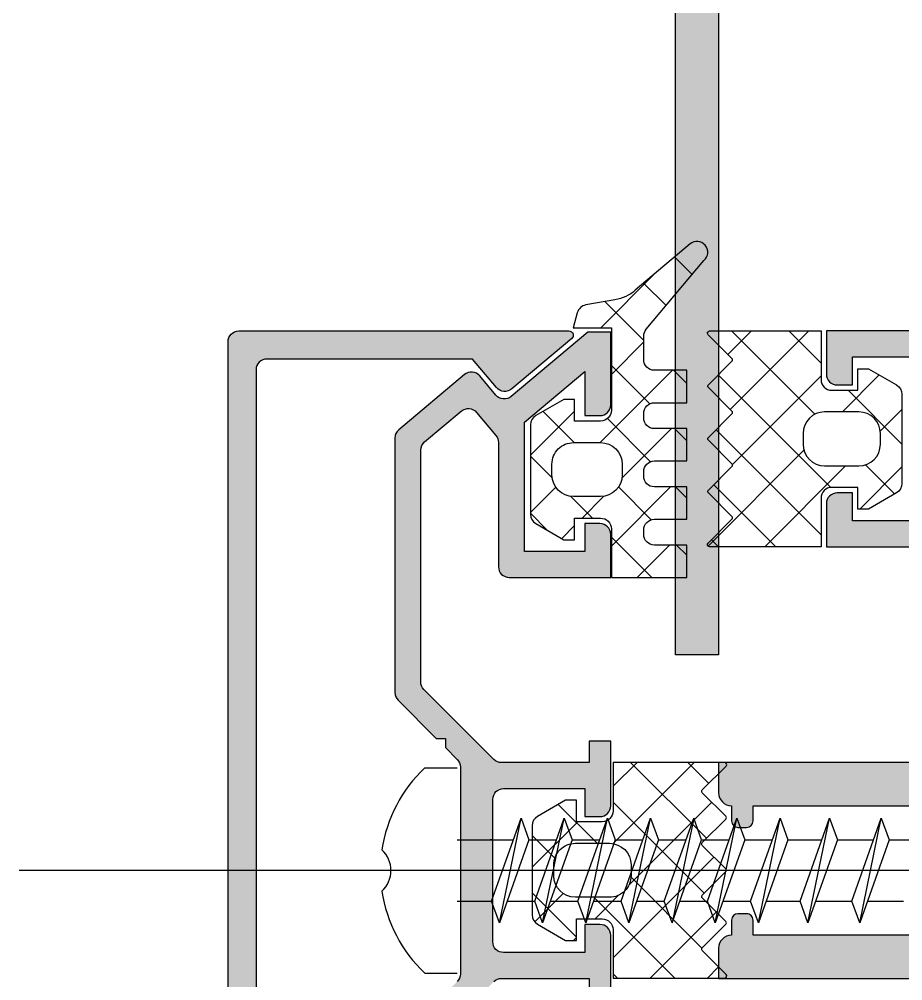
# Model space of a CAD drawing. Header units: millimetres. Extents: x 809 to 8159, y 33 to 4533.
# Drawn here: x 2918.861 to 2922.956, y 3469.041 to 3473.497 of the extents above; entities that cross this region are included whole.
import ezdxf

# ---------------------------------------------------------------- set-up
doc = ezdxf.new("R2010")
doc.units = ezdxf.units.MM
doc.linetypes.add('DASHDOT', pattern=[25.399999999999995, 12.7, -6.349999999999998, 0, -6.349999999999998])
for name, color, linetype in [('11', 11, 'Continuous'), ('EKSEN', 11, 'Continuous'), ('FITILLER', 240, 'Continuous'), ('GORUNUS-TARAMA', 11, 'Continuous')]:
    doc.layers.add(name, color=color, linetype=linetype)

# ---------------------------------------------------------------- blocks, each defined once
blk = doc.blocks.new('ajsdfxcvzx')
h = blk.add_hatch(color=256)
edge = h.paths.add_edge_path()
edge.add_line((34878.05768819847, -5120.721728157951), (34877.85768819848, -5120.721728157951))
edge.add_line((34877.85768819848, -5120.721728157951), (34877.85768819848, -5113.62172815795))
edge.add_arc((34878.15768819848, -5113.621728157952), 0.3000000000029104, 90, 179.9999999996526, ccw=False)
edge.add_line((34878.15768819848, -5113.32172815795), (34885.25768819847, -5113.32172815795))
edge.add_line((34885.25768819847, -5113.32172815795), (34885.25768819847, -5113.521728157951))
edge.add_line((34885.25768819847, -5113.521728157951), (34878.15768819848, -5113.521728157951))
edge.add_arc((34878.15768819848, -5113.621728157954), 0.1000000000030923, 90, 179.9999999979156)
edge.add_line((34878.05768819847, -5113.62172815795), (34878.05768819847, -5120.721728157951))
h = blk.add_hatch(color=256)
edge = h.paths.add_edge_path(flags=16)
edge.add_arc((34882.55768819847, -5118.021728157951), 1.400000000000043, 315, 359.9999999999981)
edge.add_line((34883.95768819848, -5118.021728157951), (34883.95768819848, -5117.121728157951))
edge.add_line((34883.95768819848, -5117.12172815795), (34884.15768819848, -5117.12172815795))
edge.add_arc((34884.15768819848, -5117.021728157951), 0.1, 270, 450)
edge.add_line((34884.15768819848, -5116.92172815795), (34883.95768819848, -5116.92172815795))
edge.add_line((34883.95768819848, -5116.92172815795), (34883.95768819848, -5115.021728157951))
edge.add_arc((34884.15768819848, -5115.021728157951), 0.2, 90, 180, ccw=False)
edge.add_line((34884.15768819848, -5114.821728157951), (34884.75768819848, -5114.821728157951))
edge.add_line((34884.75768819847, -5114.821728157951), (34885.75768819847, -5114.821728157951))
edge.add_line((34885.75768819847, -5114.821728157951), (34886.35768819847, -5114.821728157951))
edge.add_arc((34886.35768819848, -5115.021728157951), 0.2, 0, 90, ccw=False)
edge.add_line((34886.55768819847, -5115.021728157951), (34886.55768819847, -5116.721728157951))
edge.add_arc((34886.95768819848, -5116.721728157951), 0.4, 179.9999999999984, 270)
edge.add_line((34886.95768819848, -5117.12172815795), (34888.55768819847, -5117.12172815795))
edge.add_line((34888.55768819847, -5117.12172815795), (34888.55768819847, -5124.02172815795))
edge.add_line((34888.55768819847, -5124.021728157951), (34881.65768819847, -5124.021728157951))
edge.add_line((34881.65768819848, -5124.021728157951), (34881.65768819848, -5122.42172815795))
edge.add_arc((34881.25768819847, -5122.42172815795), 0.4, 359.9999999999984, 450)
edge.add_line((34881.25768819847, -5122.021728157951), (34879.55768819847, -5122.021728157951))
edge.add_arc((34879.55768819847, -5121.82172815795), 0.2, 180, 270, ccw=False)
edge.add_line((34879.35768819848, -5121.82172815795), (34879.35768819848, -5121.22172815795))
edge.add_line((34879.35768819848, -5121.221728157951), (34879.35768819848, -5120.221728157951))
edge.add_line((34879.35768819848, -5120.221728157951), (34879.35768819848, -5119.62172815795))
edge.add_arc((34879.55768819847, -5119.62172815795), 0.2, 90, 180, ccw=False)
edge.add_line((34879.55768819847, -5119.42172815795), (34881.45768819848, -5119.42172815795))
edge.add_line((34881.45768819848, -5119.42172815795), (34881.45768819848, -5119.62172815795))
edge.add_arc((34881.55768819847, -5119.62172815795), 0.1, 180, 360)
edge.add_line((34881.65768819848, -5119.62172815795), (34881.65768819848, -5119.42172815795))
edge.add_line((34881.65768819848, -5119.42172815795), (34882.55768819848, -5119.42172815795))
edge.add_arc((34882.55768819847, -5118.021728157951), 1.400000000000028, 270.0000000000018, 315.0000000000005)
edge = h.paths.add_edge_path()
edge.add_line((34885.75768819847, -5113.521728157951), (34885.75768819847, -5114.42172815795))
edge.add_arc((34885.55768819847, -5114.42172815795), 0.2, 270, 359.99999999999835, ccw=False)
edge.add_line((34885.55768819847, -5114.62172815795), (34884.95768819848, -5114.62172815795))
edge.add_arc((34884.95768819848, -5114.42172815795), 0.2, 180, 270, ccw=False)
edge.add_line((34884.75768819847, -5114.42172815795), (34884.75768819847, -5114.02172815795))
edge.add_line((34884.75768819847, -5114.021728157951), (34884.55768819847, -5114.021728157951))
edge.add_arc((34884.55768819847, -5114.071728157951), 0.05, 90, 180)
edge.add_line((34884.50768819847, -5114.071728157951), (34884.50768819847, -5114.141728157951))
edge.add_line((34884.50768819847, -5114.141728157951), (34884.63768819848, -5114.141728157951))
edge.add_line((34884.63768819848, -5114.141728157951), (34884.63768819848, -5114.521728157951))
edge.add_arc((34884.53768819848, -5114.521728157951), 0.1, 270, 359.99999999999676, ccw=False)
edge.add_line((34884.53768819848, -5114.62172815795), (34883.97768819847, -5114.62172815795))
edge.add_arc((34883.97768819847, -5114.521728157951), 0.1, 180, 270, ccw=False)
edge.add_line((34883.87768819848, -5114.521728157951), (34883.87768819848, -5114.141728157951))
edge.add_line((34883.87768819848, -5114.141728157951), (34884.00768819849, -5114.141728157951))
edge.add_line((34884.00768819847, -5114.141728157951), (34884.00768819847, -5114.071728157951))
edge.add_arc((34883.95768819848, -5114.071728157951), 0.05, 9.11929e-11, 90)
edge.add_line((34883.95768819848, -5114.021728157951), (34883.75768819847, -5114.021728157951))
edge.add_line((34883.75768819847, -5114.021728157951), (34883.75768819847, -5118.021728157951))
edge.add_arc((34882.55768819847, -5118.021728157951), 1.200000000000091, 314.99999999999886, 359.99999999999835, ccw=False)
edge.add_arc((34882.55768819847, -5118.021728157951), 1.199999999999945, 269.99999999999784, 314.99999999999693, ccw=False)
edge.add_line((34882.55768819847, -5119.221728157951), (34878.55768819847, -5119.221728157951))
edge.add_line((34878.55768819847, -5119.221728157951), (34878.55768819847, -5119.42172815795))
edge.add_arc((34878.60768819848, -5119.42172815795), 0.05, 179.999999999987, 269.9999999998959)
edge.add_line((34878.60768819848, -5119.471728157951), (34878.67768819848, -5119.471728157951))
edge.add_line((34878.67768819848, -5119.471728157951), (34878.67768819848, -5119.34172815795))
edge.add_line((34878.67768819848, -5119.34172815795), (34879.05768819847, -5119.34172815795))
edge.add_arc((34879.05768819847, -5119.441728157951), 0.1, 0, 90, ccw=False)
edge.add_line((34879.15768819848, -5119.441728157951), (34879.15768819848, -5120.00172815795))
edge.add_arc((34879.05768819847, -5120.00172815795), 0.1000000000000454, -89.99999999997391, 2.2794210963184014e-11, ccw=False)
edge.add_line((34879.05768819847, -5120.101728157951), (34878.67768819847, -5120.101728157951))
edge.add_line((34878.67768819848, -5120.101728157951), (34878.67768819848, -5119.971728157951))
edge.add_line((34878.67768819848, -5119.971728157951), (34878.60768819848, -5119.971728157951))
edge.add_arc((34878.60768819848, -5120.021728157951), 0.05, 90, 180)
edge.add_line((34878.55768819847, -5120.021728157951), (34878.55768819847, -5120.221728157951))
edge.add_line((34878.55768819847, -5120.221728157951), (34878.95768819848, -5120.221728157951))
edge.add_arc((34878.95768819848, -5120.42172815795), 0.2, 0, 90, ccw=False)
edge.add_line((34879.15768819848, -5120.42172815795), (34879.15768819848, -5121.021728157951))
edge.add_arc((34878.95768819848, -5121.021728157951), 0.2, 270, 359.99999999999835, ccw=False)
edge.add_line((34878.95768819848, -5121.221728157951), (34878.05768819847, -5121.221728157951))
edge.add_line((34878.05768819847, -5121.221728157951), (34878.05768819847, -5121.361728157951))
edge.add_arc((34878.11768819847, -5121.361728157951), 0.06000000000003639, 180, 270)
edge.add_line((34878.11768819847, -5121.42172815795), (34878.11768819847, -5121.49172815795))
edge.add_arc((34878.14768819848, -5121.49172815795), 0.02999999999992724, 180.0000000000108, 270)
edge.add_line((34878.14768819848, -5121.521728157951), (34878.18768819848, -5121.521728157951))
edge.add_arc((34878.18768819848, -5121.49172815795), 0.02999999999994998, 269.9999999999131, 359.9999999999566)
edge.add_line((34878.21768819848, -5121.49172815795), (34878.21768819848, -5121.42172815795))
edge.add_line((34878.21768819848, -5121.42172815795), (34878.95768819848, -5121.42172815795))
edge.add_arc((34878.95768819848, -5121.521728157951), 0.1, 0, 90, ccw=False)
edge.add_line((34879.05768819847, -5121.521728157951), (34879.05768819847, -5121.67172815795))
edge.add_line((34879.05768819847, -5121.67172815795), (34879.10768819848, -5121.721728157951))
edge.add_line((34879.10768819848, -5121.721728157951), (34879.05768819847, -5121.771728157951))
edge.add_line((34879.05768819847, -5121.771728157951), (34879.05768819847, -5121.92172815795))
edge.add_arc((34878.95768819848, -5121.92172815795), 0.1, 270, 360, ccw=False)
edge.add_line((34878.95768819848, -5122.021728157951), (34878.21768819848, -5122.021728157951))
edge.add_line((34878.21768819848, -5122.021728157951), (34878.21768819848, -5121.95172815795))
edge.add_arc((34878.18768819848, -5121.95172815795), 0.02999999999997271, 4.34082e-11, 90.00000000008689)
edge.add_line((34878.18768819848, -5121.92172815795), (34878.14768819848, -5121.92172815795))
edge.add_arc((34878.14768819848, -5121.95172815795), 0.02999999999993292, 90, 179.9999999999891)
edge.add_line((34878.11768819847, -5121.95172815795), (34878.11768819847, -5122.021728157951))
edge.add_arc((34878.11768819847, -5122.08172815795), 0.06000000000003639, 90, 180)
edge.add_line((34878.05768819847, -5122.08172815795), (34878.05768819847, -5122.221728157951))
edge.add_line((34878.05768819847, -5122.221728157951), (34881.25768819847, -5122.221728157951))
edge.add_arc((34881.25768819847, -5122.42172815795), 0.2, 0, 90, ccw=False)
edge.add_line((34881.45768819848, -5122.42172815795), (34881.45768819848, -5122.69172815795))
edge.add_line((34881.45768819848, -5122.69172815795), (34881.48768819847, -5122.72172815795))
edge.add_line((34881.48768819847, -5122.721728157951), (34881.45768819848, -5122.75172815795))
edge.add_line((34881.45768819848, -5122.75172815795), (34881.45768819848, -5123.221728157951))
edge.add_line((34881.45768819848, -5123.221728157951), (34881.45768819848, -5123.37172815795))
edge.add_arc((34881.40768819848, -5123.37172815795), 0.05, 270, 360, ccw=False)
edge.add_line((34881.40768819848, -5123.42172815795), (34881.31053091095, -5123.42172815795))
edge.add_arc((34881.31053091095, -5123.37172815795), 0.04999999999992042, 224.9999999999724, 269.9999999999479, ccw=False)
edge.add_line((34881.27517557189, -5123.40708349701), (34881.26233285942, -5123.394240784535))
edge.add_arc((34881.29768819848, -5123.358885445476), 0.05000000000000041, 179.999999999987, 224.9999999999908, ccw=False)
edge.add_line((34881.24768819848, -5123.358885445476), (34881.24768819848, -5123.27172815795))
edge.add_arc((34881.19768819847, -5123.27172815795), 0.05, 360, 450)
edge.add_line((34881.19768819847, -5123.221728157951), (34880.75768819847, -5123.221728157951))
edge.add_line((34880.75768819847, -5123.221728157951), (34880.75768819847, -5123.42172815795))
edge.add_arc((34880.80768819847, -5123.42172815795), 0.05, 180, 270)
edge.add_line((34880.80768819847, -5123.471728157951), (34880.87768819847, -5123.471728157951))
edge.add_line((34880.87768819848, -5123.471728157951), (34880.87768819848, -5123.38172815795))
edge.add_line((34880.87768819848, -5123.38172815795), (34881.01697752036, -5123.38172815795))
edge.add_arc((34881.01697752035, -5123.431728157951), 0.05, 45, 90, ccw=False)
edge.add_line((34881.05233285941, -5123.396372818891), (34881.22304353753, -5123.56708349701))
edge.add_arc((34881.2583988766, -5123.53172815795), 0.05000000000000443, 224.9999999999954, 270)
edge.add_line((34881.2583988766, -5123.58172815795), (34881.35768819848, -5123.58172815795))
edge.add_arc((34881.35768819848, -5123.681728157951), 0.1, 0, 90, ccw=False)
edge.add_line((34881.45768819848, -5123.681728157951), (34881.45768819848, -5123.96172815795))
edge.add_arc((34881.35768819848, -5123.96172815795), 0.1, 270, 360, ccw=False)
edge.add_line((34881.35768819848, -5124.06172815795), (34880.87768819848, -5124.06172815795))
edge.add_line((34880.87768819848, -5124.06172815795), (34880.87768819848, -5123.97172815795))
edge.add_line((34880.87768819848, -5123.971728157951), (34880.80768819848, -5123.971728157951))
edge.add_arc((34880.80768819847, -5124.02172815795), 0.05, 90, 180)
edge.add_line((34880.75768819847, -5124.02172815795), (34880.75768819847, -5124.221728157951))
edge.add_line((34880.75768819847, -5124.221728157951), (34888.75768819847, -5124.221728157951))
edge.add_line((34888.75768819847, -5124.221728157951), (34888.75768819847, -5116.221728157951))
edge.add_line((34888.75768819847, -5116.221728157951), (34888.55768819847, -5116.221728157951))
edge.add_arc((34888.55768819847, -5116.271728157951), 0.05, 90, 180)
edge.add_line((34888.50768819847, -5116.271728157951), (34888.50768819847, -5116.34172815795))
edge.add_line((34888.50768819847, -5116.34172815795), (34888.59768819847, -5116.34172815795))
edge.add_line((34888.59768819848, -5116.34172815795), (34888.59768819848, -5116.82172815795))
edge.add_arc((34888.49768819848, -5116.82172815795), 0.1, 270, 360, ccw=False)
edge.add_line((34888.49768819848, -5116.92172815795), (34888.21768819848, -5116.92172815795))
edge.add_arc((34888.21768819848, -5116.82172815795), 0.1, 180, 270, ccw=False)
edge.add_line((34888.11768819847, -5116.82172815795), (34888.11768819847, -5116.722438836068))
edge.add_arc((34888.06768819848, -5116.722438836069), 0.05, 4.55964e-11, 45.00000000006905)
edge.add_line((34888.10304353754, -5116.68708349701), (34887.93233285942, -5116.516372818891))
edge.add_arc((34887.96768819848, -5116.481017479832), 0.05000000000000041, 179.999999999987, 224.9999999999908, ccw=False)
edge.add_line((34887.91768819847, -5116.481017479832), (34887.91768819847, -5116.341728157951))
edge.add_line((34887.91768819847, -5116.34172815795), (34888.00768819847, -5116.34172815795))
edge.add_line((34888.00768819847, -5116.34172815795), (34888.00768819847, -5116.271728157951))
edge.add_arc((34887.95768819848, -5116.271728157951), 0.05, 360, 450)
edge.add_line((34887.95768819848, -5116.221728157951), (34887.75768819847, -5116.221728157951))
edge.add_line((34887.75768819847, -5116.221728157951), (34887.75768819847, -5116.661728157951))
edge.add_arc((34887.80768819847, -5116.66172815795), 0.05, 180, 270)
edge.add_line((34887.80768819847, -5116.71172815795), (34887.894845486, -5116.71172815795))
edge.add_arc((34887.894845486, -5116.761728157951), 0.04999999999998864, 44.99999999999079, 90, ccw=False)
edge.add_line((34887.93020082506, -5116.726372818891), (34887.94304353753, -5116.739215531366))
edge.add_arc((34887.90768819848, -5116.774570870425), 0.04999999999995219, 1.1732481652870774e-10, 45.00000000008288, ccw=False)
edge.add_line((34887.95768819848, -5116.774570870425), (34887.95768819848, -5116.87172815795))
edge.add_arc((34887.90768819848, -5116.871728157951), 0.05, 270, 360, ccw=False)
edge.add_line((34887.90768819848, -5116.92172815795), (34887.75768819848, -5116.92172815795))
edge.add_line((34887.75768819847, -5116.92172815795), (34887.28768819847, -5116.92172815795))
edge.add_line((34887.28768819848, -5116.92172815795), (34887.25768819848, -5116.95172815795))
edge.add_line((34887.25768819847, -5116.95172815795), (34887.22768819847, -5116.92172815795))
edge.add_line((34887.22768819847, -5116.92172815795), (34886.95768819847, -5116.92172815795))
edge.add_arc((34886.95768819848, -5116.721728157951), 0.2, 180, 270, ccw=False)
edge.add_line((34886.75768819847, -5116.721728157951), (34886.75768819847, -5113.521728157951))
edge.add_line((34886.75768819847, -5113.521728157951), (34886.61768819847, -5113.521728157951))
edge.add_arc((34886.61768819847, -5113.58172815795), 0.06000000000003639, 90, 180)
edge.add_line((34886.55768819847, -5113.58172815795), (34886.48768819847, -5113.58172815795))
edge.add_arc((34886.48768819847, -5113.611728157951), 0.02999999999992724, 90, 180)
edge.add_line((34886.45768819848, -5113.611728157951), (34886.45768819848, -5113.651728157951))
edge.add_arc((34886.48768819847, -5113.651728157951), 0.02999999999997271, 179.9999999998697, 269.9999999999131)
edge.add_line((34886.48768819847, -5113.681728157951), (34886.55768819847, -5113.681728157951))
edge.add_line((34886.55768819847, -5113.681728157951), (34886.55768819847, -5114.42172815795))
edge.add_arc((34886.45768819848, -5114.42172815795), 0.1, 270, 360, ccw=False)
edge.add_line((34886.45768819848, -5114.521728157951), (34886.30768819847, -5114.521728157951))
edge.add_line((34886.30768819847, -5114.521728157951), (34886.25768819847, -5114.571728157951))
edge.add_line((34886.25768819847, -5114.571728157951), (34886.20768819847, -5114.521728157951))
edge.add_line((34886.20768819848, -5114.521728157951), (34886.05768819847, -5114.521728157951))
edge.add_arc((34886.05768819847, -5114.42172815795), 0.1, 180, 270, ccw=False)
edge.add_line((34885.95768819848, -5114.42172815795), (34885.95768819848, -5113.681728157951))
edge.add_line((34885.95768819848, -5113.681728157951), (34886.02768819848, -5113.681728157951))
edge.add_arc((34886.02768819848, -5113.651728157951), 0.02999999999994998, 270.0000000000868, 360.0000000001303)
edge.add_line((34886.05768819847, -5113.651728157951), (34886.05768819847, -5113.611728157951))
edge.add_arc((34886.02768819848, -5113.611728157951), 0.02999999999992724, 360, 450)
edge.add_line((34886.02768819848, -5113.58172815795), (34885.95768819848, -5113.58172815795))
edge.add_arc((34885.89768819848, -5113.58172815795), 0.06000000000003639, 360, 450)
edge.add_line((34885.89768819848, -5113.521728157951), (34885.75768819848, -5113.521728157951))
h = blk.add_hatch(color=256)
edge = h.paths.add_edge_path()
edge.add_arc((34875.96438042617, -5119.401728157952), 0.05000000000109139, 90, 179.9999999979156)
edge.add_line((34875.91438042616, -5119.40172815795), (34875.91438042616, -5124.04172815795))
edge.add_arc((34875.96438042617, -5124.041728157948), 0.05000000000291038, 180.0000000020844, 270)
edge.add_line((34875.96438042617, -5124.09172815795), (34876.91799148393, -5124.09172815795))
edge.add_line((34876.91799148393, -5124.09172815795), (34877.02898058717, -5123.959456495429))
edge.add_arc((34877.06728280932, -5123.99159587591), 0.04999999999395836, 49.99999999793391, 139.9999999983193, ccw=False)
edge.add_line((34877.0994221898, -5123.953293653757), (34877.37723617836, -5124.186407269088))
edge.add_arc((34877.36438042617, -5124.201728157951), 0.01999999999784756, -90, 50.00000001119889, ccw=False)
edge.add_line((34877.36438042617, -5124.221728157951), (34875.83438042617, -5124.221728157951))
edge.add_arc((34875.83438042617, -5124.171728157949), 0.05000000000109139, 180.0000000010422, 270, ccw=False)
edge.add_line((34875.78438042616, -5124.17172815795), (34875.78438042616, -5119.271728157951))
edge.add_arc((34875.83438042617, -5119.271728157952), 0.05000000000291038, 90, 179.9999999989578, ccw=False)
edge.add_line((34875.83438042617, -5119.221728157951), (34877.36438042617, -5119.221728157951))
edge.add_arc((34877.36438042617, -5119.24172815795), 0.01999999999952706, -50.000000009524115, 90, ccw=False)
edge.add_line((34877.37723617836, -5119.257049046812), (34877.0994221898, -5119.490162662143))
edge.add_arc((34877.06728280932, -5119.45186043999), 0.04999999999780233, 220.0000000016807, 310.00000000206614, ccw=False)
edge.add_line((34877.02898058717, -5119.483999820472), (34876.91799148393, -5119.351728157951))
edge.add_line((34876.91799148393, -5119.351728157951), (34875.96438042617, -5119.351728157951))
h = blk.add_hatch(color=256)
edge = h.paths.add_edge_path()
edge.add_line((34877.15768819848, -5120.244007583938), (34877.15768819848, -5119.644243954038))
edge.add_line((34877.15768819848, -5119.644243954038), (34877.43768819848, -5119.409296057308))
edge.add_line((34877.43768819848, -5119.409296057308), (34877.43768819848, -5119.614007583938))
edge.add_line((34877.43768819848, -5119.614007583938), (34877.50768819848, -5119.614007583938))
edge.add_arc((34877.50768819848, -5119.56400758394), 0.04999999999745341, 270, 360.0000000031266)
edge.add_line((34877.55768819847, -5119.564007583937), (34877.55768819847, -5119.22672815795))
edge.add_line((34877.55768819847, -5119.22672815795), (34877.45226430226, -5119.22672815795))
edge.add_line((34877.45226430226, -5119.22672815795), (34877.09634076897, -5119.525383463463))
edge.add_arc((34877.06420138849, -5119.487081241306), 0.05000000000058918, 219.9999999995149, 309.9999999993865, ccw=False)
edge.add_line((34877.02589916633, -5119.519220621792), (34876.95080394019, -5119.429725616255))
edge.add_arc((34876.91250171803, -5119.461864996741), 0.05000000000187051, 39.99999999951493, 129.9999999993865)
edge.add_line((34876.88036233755, -5119.423562774584), (34876.57554881799, -5119.679331686422))
edge.add_arc((34876.60768819848, -5119.717633908583), 0.05000000000337604, 129.9999999967068, 179.9999999958312)
edge.add_line((34876.55768819847, -5119.717633908579), (34876.55768819847, -5120.897169716724))
edge.add_arc((34876.60768819848, -5120.897169716721), 0.05000000000291038, 180.0000000031266, 225.0000000014739)
edge.add_line((34876.57233285942, -5120.932525055782), (34876.74951363503, -5121.109705831397))
edge.add_line((34876.74951363503, -5121.109705831397), (34876.79194004191, -5121.109705831397))
edge.add_line((34876.79194004191, -5121.109705831397), (34876.79194004191, -5121.152132238269))
edge.add_line((34876.79194004191, -5121.152132238269), (34876.84689130065, -5121.20708349701))
edge.add_arc((34876.81153596158, -5121.242438836063), 0.05000000000103742, -6.253173978620907e-09, 44.999999988945774, ccw=False)
edge.add_line((34876.86153596159, -5121.242438836069), (34876.86153596159, -5122.201017479832))
edge.add_arc((34876.81153596158, -5122.201017479837), 0.05000000000291038, -44.99999998968269, 6.253173978620907e-09, ccw=False)
edge.add_line((34876.84689130065, -5122.236372818891), (34876.79194004191, -5122.291324077632))
edge.add_line((34876.79194004191, -5122.291324077632), (34876.79194004191, -5122.333750484503))
edge.add_line((34876.79194004191, -5122.333750484503), (34876.74951363503, -5122.333750484503))
edge.add_line((34876.74951363503, -5122.333750484503), (34876.57233285942, -5122.510931260118))
edge.add_arc((34876.60768819848, -5122.54628659918), 0.05000000000232364, 134.9999999977892, 179.9999999968734)
edge.add_line((34876.55768819847, -5122.546286599178), (34876.55768819847, -5123.725822407322))
edge.add_arc((34876.60768819848, -5123.725822407318), 0.05000000000291038, 180.0000000041688, 230.0000000026233)
edge.add_line((34876.57554881799, -5123.764124629478), (34876.88036233755, -5124.019893541316))
edge.add_arc((34876.91250171803, -5123.98159131916), 0.05000000000058918, 230.0000000006135, 320.000000000485)
edge.add_line((34876.95080394019, -5124.013730699645), (34877.02589916633, -5123.924235694109))
edge.add_arc((34877.06420138849, -5123.956375074594), 0.05000000000187051, 50.00000000061351, 140.0000000004851, ccw=False)
edge.add_line((34877.09634076897, -5123.918072852437), (34877.45226430226, -5124.21672815795))
edge.add_line((34877.45226430226, -5124.21672815795), (34877.55768819847, -5124.21672815795))
edge.add_line((34877.55768819847, -5124.21672815795), (34877.55768819847, -5123.879448731963))
edge.add_arc((34877.50768819848, -5123.879448731961), 0.04999999999563443, 359.9999999979156, 450)
edge.add_line((34877.50768819848, -5123.829448731963), (34877.43768819848, -5123.829448731963))
edge.add_line((34877.43768819848, -5123.829448731963), (34877.43768819848, -5124.034160258592))
edge.add_line((34877.43768819848, -5124.034160258592), (34877.15768819848, -5123.799212361862))
edge.add_line((34877.15768819848, -5123.799212361862), (34877.15768819848, -5123.199448731963))
edge.add_line((34877.15768819848, -5123.199448731963), (34877.43768819848, -5123.199448731963))
edge.add_line((34877.43768819848, -5123.199448731963), (34877.43768819848, -5123.329448731963))
edge.add_line((34877.43768819848, -5123.329448731963), (34877.50768819848, -5123.329448731963))
edge.add_arc((34877.50768819848, -5123.279448731965), 0.04999999999745341, 270, 360.0000000020844)
edge.add_line((34877.55768819847, -5123.279448731963), (34877.55768819847, -5123.079448731963))
edge.add_line((34877.55768819847, -5123.079448731963), (34877.08768819847, -5123.079448731963))
edge.add_arc((34877.08768819848, -5123.129448731961), 0.04999999999836291, 90.00000000833764, 180.0000000020844)
edge.add_line((34877.03768819848, -5123.129448731963), (34877.03768819848, -5123.705300701756))
edge.add_arc((34876.98768819847, -5123.705300701754), 0.05000000000291038, 319.9999999996867, 359.9999999979156, ccw=False)
edge.add_line((34877.02599042063, -5123.73744008224), (34876.93601312018, -5123.844670853308))
edge.add_arc((34876.89771089803, -5123.812531472823), 0.05000000000187051, 230.0000000006135, 320.0000000004851, ccw=False)
edge.add_line((34876.86557151754, -5123.85083369498), (34876.695548818, -5123.7081677105))
edge.add_arc((34876.72768819847, -5123.669865488339), 0.04999999999869915, 180.0000000041688, 230.0000000096802, ccw=False)
edge.add_line((34876.67768819848, -5123.669865488343), (34876.67768819848, -5122.595992226662))
edge.add_arc((34876.72768819848, -5122.595992226665), 0.05000000000291038, 134.9999999977892, 179.9999999968734, ccw=False)
edge.add_line((34876.69233285942, -5122.560636887602), (34877.01659692813, -5122.236372818891))
edge.add_arc((34877.05195226719, -5122.271728157951), 0.05000000000039431, 90, 135, ccw=False)
edge.add_line((34877.05195226719, -5122.221728157951), (34877.45768819848, -5122.221728157951))
edge.add_line((34877.45768819848, -5122.221728157951), (34877.45768819848, -5122.32172815795))
edge.add_line((34877.45768819848, -5122.32172815795), (34877.55768819847, -5122.32172815795))
edge.add_line((34877.55768819847, -5122.32172815795), (34877.55768819847, -5122.021728157951))
edge.add_arc((34877.50768819848, -5122.021728157948), 0.04999999999563443, 359.9999999968734, 450)
edge.add_line((34877.50768819848, -5121.971728157951), (34877.43768819848, -5121.971728157951))
edge.add_line((34877.43768819848, -5121.971728157951), (34877.43768819848, -5122.101728157951))
edge.add_line((34877.43768819848, -5122.101728157951), (34877.06153596159, -5122.101728157951))
edge.add_arc((34877.06153596159, -5122.051728157949), 0.05000000000200089, 180.0000000020844, 270, ccw=False)
edge.add_line((34877.01153596159, -5122.05172815795), (34877.01153596159, -5121.391728157951))
edge.add_arc((34877.06153596159, -5121.391728157952), 0.05000000000291038, 90, 179.9999999979156, ccw=False)
edge.add_line((34877.06153596159, -5121.34172815795), (34877.43768819848, -5121.34172815795))
edge.add_line((34877.43768819848, -5121.34172815795), (34877.43768819848, -5121.471728157951))
edge.add_line((34877.43768819848, -5121.471728157951), (34877.50768819848, -5121.471728157951))
edge.add_arc((34877.50768819848, -5121.421728157953), 0.04999999999745341, 270, 360.0000000031266)
edge.add_line((34877.55768819847, -5121.42172815795), (34877.55768819847, -5121.12172815795))
edge.add_line((34877.55768819847, -5121.12172815795), (34877.45768819848, -5121.12172815795))
edge.add_line((34877.45768819848, -5121.12172815795), (34877.45768819848, -5121.221728157951))
edge.add_line((34877.45768819848, -5121.221728157951), (34877.05195226719, -5121.221728157951))
edge.add_arc((34877.05195226719, -5121.17172815795), 0.0500000000001819, 225, 270, ccw=False)
edge.add_line((34877.01659692813, -5121.20708349701), (34876.69233285942, -5120.882819428298))
edge.add_arc((34876.72768819848, -5120.847464089235), 0.05000000000232364, 180.0000000031266, 225.0000000022108, ccw=False)
edge.add_line((34876.67768819848, -5120.847464089238), (34876.67768819848, -5119.773590827557))
edge.add_arc((34876.72768819847, -5119.773590827561), 0.04999999999563443, 129.9999999909897, 179.9999999958312, ccw=False)
edge.add_line((34876.695548818, -5119.735288605401), (34876.86557151754, -5119.592622620921))
edge.add_arc((34876.89771089803, -5119.630924843077), 0.04999999999989247, 39.99999999951501, 130.0000000000564, ccw=False)
edge.add_line((34876.93601312018, -5119.598785462592), (34877.02599042063, -5119.70601623366))
edge.add_arc((34876.98768819847, -5119.738155614146), 0.05000000000245512, 2.084391326206969e-09, 40.00000000031332, ccw=False)
edge.add_line((34877.03768819848, -5119.738155614144), (34877.03768819848, -5120.314007583937))
edge.add_arc((34877.08768819848, -5120.31400758394), 0.05000000000291038, 179.9999999968734, 269.9999999916624)
edge.add_line((34877.08768819847, -5120.364007583938), (34877.55768819847, -5120.364007583938))
edge.add_line((34877.55768819847, -5120.364007583938), (34877.55768819847, -5120.164007583938))
edge.add_arc((34877.50768819848, -5120.164007583935), 0.04999999999563443, 359.9999999968734, 450)
edge.add_line((34877.50768819848, -5120.114007583938), (34877.43768819848, -5120.114007583938))
edge.add_line((34877.43768819848, -5120.114007583938), (34877.43768819848, -5120.244007583938))
edge.add_line((34877.43768819848, -5120.244007583938), (34877.15768819848, -5120.244007583938))
at = {"layer": 'FITILLER'}
h = blk.add_hatch(dxfattribs=at)
h.set_pattern_fill('NET', color=256, scale=1.499999999999999, angle=135, style=0)
h.set_pattern_definition([(45.00000000000001, (34863.14179314838, -5553.020158313649), (-0.1325825214724776, 0.1325825214724777), []), (134.9999999999999, (34863.14179314838, -5553.020158313649), (-0.1325825214724775, -0.1325825214724777), [])])
edge = h.paths.add_edge_path(flags=16)
edge.add_arc((34877.38577412486, -5119.839007583941), 0.1000000000058208, 90, 179.9999999984367, ccw=False)
edge.add_line((34877.38577412486, -5119.739007583938), (34877.51077412486, -5119.739007583938))
edge.add_arc((34877.51077412486, -5119.839007583937), 0.0999999999994543, -5.210836206970271e-10, 90, ccw=False)
edge.add_line((34877.61077412486, -5119.839007583938), (34877.61077412486, -5119.889007583938))
edge.add_arc((34877.51077412486, -5119.889007583939), 0.09999999999854481, -90, 5.210836206970271e-10, ccw=False)
edge.add_line((34877.51077412486, -5119.989007583938), (34877.38577412486, -5119.989007583938))
edge.add_arc((34877.38577412486, -5119.889007583935), 0.1000000000021828, 180.0000000015633, 270, ccw=False)
edge.add_line((34877.28577412486, -5119.889007583938), (34877.28577412486, -5119.839007583938))
edge = h.paths.add_edge_path()
edge.add_arc((34877.54256249886, -5118.880475735494), 0.2000000000073933, 279.99999999924654, 310.2331421553278, ccw=False)
edge.add_line((34877.57729213439, -5119.077437286104), (34877.44254493201, -5119.101196853459))
edge.add_arc((34877.4512273409, -5119.150437241108), 0.04999999999964223, 100.0000000039402, 165.0000000013629)
edge.add_line((34877.40293104958, -5119.137496288854), (34877.38438042616, -5119.20672815795))
edge.add_line((34877.38438042616, -5119.20672815795), (34877.56077412487, -5119.20672815795))
edge.add_line((34877.56077412487, -5119.20672815795), (34877.56077412487, -5119.589007583938))
edge.add_arc((34877.51077412486, -5119.589007583936), 0.05000000000291038, 270, 359.9999999979156, ccw=False)
edge.add_line((34877.51077412486, -5119.639007583938), (34877.39077412486, -5119.639007583938))
edge.add_line((34877.39077412486, -5119.639007583938), (34877.39077412486, -5119.539007583938))
edge.add_line((34877.39077412486, -5119.539007583938), (34877.34077412487, -5119.539007583938))
edge.add_line((34877.34077412487, -5119.539007583938), (34877.21077412486, -5119.614063118933))
edge.add_arc((34877.23577412486, -5119.657364389117), 0.04999999999637996, 120.0000000043205, 180.000000005211)
edge.add_line((34877.18577412487, -5119.657364389122), (34877.18577412487, -5120.070650778754))
edge.add_arc((34877.23577412486, -5120.070650778758), 0.04999999999563443, 179.999999994789, 239.9999999962006)
edge.add_line((34877.21077412486, -5120.113952048943), (34877.34077412487, -5120.189007583937))
edge.add_line((34877.34077412487, -5120.189007583937), (34877.39077412486, -5120.189007583937))
edge.add_line((34877.39077412486, -5120.189007583937), (34877.39077412486, -5120.089007583938))
edge.add_line((34877.39077412486, -5120.089007583938), (34877.51077412486, -5120.089007583938))
edge.add_arc((34877.51077412486, -5120.139007583939), 0.05000000000109139, 2.084391326206969e-09, 90, ccw=False)
edge.add_line((34877.56077412487, -5120.139007583937), (34877.56077412487, -5120.364007583938))
edge.add_line((34877.56077412487, -5120.364007583938), (34877.91077412486, -5120.364007583938))
edge.add_line((34877.91077412486, -5120.364007583938), (34877.91077412486, -5120.214007583938))
edge.add_line((34877.91077412486, -5120.214007583938), (34877.76077412486, -5120.214007583938))
edge.add_arc((34877.76077412486, -5120.164007583937), 0.05000000000109139, 180.0000000010422, 270, ccw=False)
edge.add_line((34877.71077412486, -5120.164007583938), (34877.71077412486, -5120.144007583937))
edge.add_arc((34877.76077412486, -5120.144007583938), 0.05000000000291038, 90, 179.9999999989578, ccw=False)
edge.add_line((34877.76077412486, -5120.094007583937), (34877.91077412486, -5120.094007583938))
edge.add_line((34877.91077412486, -5120.094007583938), (34877.91077412486, -5119.944007583937))
edge.add_line((34877.91077412486, -5119.944007583937), (34877.76077412486, -5119.944007583937))
edge.add_arc((34877.76077412486, -5119.894007583936), 0.05000000000109139, 180.0000000010422, 270, ccw=False)
edge.add_line((34877.71077412486, -5119.894007583937), (34877.71077412486, -5119.874007583938))
edge.add_arc((34877.76077412486, -5119.87400758394), 0.05000000000291038, 90, 179.9999999979156, ccw=False)
edge.add_line((34877.76077412486, -5119.824007583938), (34877.91077412486, -5119.824007583938))
edge.add_line((34877.91077412486, -5119.824007583938), (34877.91077412486, -5119.674007583938))
edge.add_line((34877.91077412486, -5119.674007583938), (34877.76077412486, -5119.674007583938))
edge.add_arc((34877.76077412486, -5119.624007583936), 0.05000000000200089, 180.0000000020844, 270, ccw=False)
edge.add_line((34877.71077412486, -5119.624007583938), (34877.71077412486, -5119.604007583937))
edge.add_arc((34877.76077412486, -5119.604007583939), 0.05000000000291038, 90, 179.9999999979156, ccw=False)
edge.add_line((34877.76077412486, -5119.554007583938), (34877.91077412486, -5119.554007583938))
edge.add_line((34877.91077412486, -5119.554007583938), (34877.91077412486, -5119.404007583938))
edge.add_line((34877.91077412486, -5119.404007583938), (34877.76077412486, -5119.404007583938))
edge.add_arc((34877.76077412486, -5119.354007583936), 0.05000000000200089, 180.0000000020844, 270, ccw=False)
edge.add_line((34877.71077412486, -5119.354007583937), (34877.71077412486, -5119.245846176985))
edge.add_arc((34877.76077412486, -5119.245846176987), 0.04999999999563443, 139.9999999943274, 179.9999999979156, ccw=False)
edge.add_line((34877.72247190271, -5119.2137067965), (34877.98998316796, -5118.894899285076))
edge.add_arc((34877.95768819848, -5118.856728157951), 0.05000000000280942, 310.2331421598566, 490.2331421598567)
edge.add_line((34877.92539322899, -5118.818557030826), (34877.6717423768, -5119.033160244))
h = blk.add_hatch(dxfattribs=at)
h.set_pattern_fill('NET', color=256, scale=1.499999999999999, angle=135, style=0)
h.set_pattern_definition([(45.00000000000003, (34864.91778153196, -5557.261680710983), (-0.1325825214724776, 0.1325825214724777), []), (134.9999999999999, (34864.91778153196, -5557.261680710983), (-0.1325825214724775, -0.1325825214724777), [])])
edge = h.paths.add_edge_path(flags=16)
edge.add_arc((34878.54941429237, -5119.746728157951), 0.1000000000058208, 179.9999999994789, 269.9999999958312)
edge.add_line((34878.54941429236, -5119.846728157951), (34878.70768819848, -5119.846728157951))
edge.add_arc((34878.70768819847, -5119.746728157951), 0.0999999999994543, 270.0000000041688, 360.0000000005211)
edge.add_line((34878.80768819847, -5119.74672815795), (34878.80768819847, -5119.69672815795))
edge.add_arc((34878.70768819847, -5119.696728157949), 0.1000000000058208, 359.9999999994789, 449.9999999958312)
edge.add_line((34878.70768819848, -5119.596728157951), (34878.54941429236, -5119.596728157951))
edge.add_arc((34878.54941429237, -5119.696728157949), 0.09999999999854481, 90.00000000416884, 180.0000000005211)
edge.add_line((34878.44941429236, -5119.69672815795), (34878.44941429236, -5119.74672815795))
edge = h.paths.add_edge_path()
edge.add_line((34878.53268819848, -5120.221728157951), (34878.01589380067, -5120.221728157951))
edge.add_arc((34878.01589380068, -5120.211728157952), 0.00999999999839929, 134.9999999815763, 269.99999995831183, ccw=False)
edge.add_line((34878.00882273287, -5120.204657090136), (34878.11961211103, -5120.093867712049))
edge.add_arc((34878.1132953581, -5120.087550959113), 0.008933237672997033, 315.0000000041247, 404.9999999917505)
edge.add_line((34878.11961211103, -5120.081234206178), (34878.01030468321, -5119.97192677827))
edge.add_arc((34878.01662143615, -5119.965610025338), 0.008933237670424594, 134.9999999587524, 224.9999999793762, ccw=False)
edge.add_line((34878.01030468322, -5119.959293272399), (34878.11961211103, -5119.849985844663))
edge.add_arc((34878.1132953581, -5119.843669091728), 0.008933237672353924, 315.0000000082495, 404.9999999958752)
edge.add_line((34878.11961211103, -5119.837352338792), (34878.01030468321, -5119.728044910884))
edge.add_arc((34878.01662143615, -5119.721728157952), 0.008933237669781484, 134.9999999546276, 224.9999999752514, ccw=False)
edge.add_line((34878.01030468322, -5119.715411405013), (34878.11961211103, -5119.606103977277))
edge.add_arc((34878.1132953581, -5119.599787224341), 0.008933237672997033, 315.0000000041247, 404.9999999917505)
edge.add_line((34878.11961211103, -5119.593470471405), (34878.01030468321, -5119.484163043504))
edge.add_arc((34878.01662143615, -5119.477846290569), 0.008933237672353924, 135.0000000041248, 224.9999999917505, ccw=False)
edge.add_line((34878.01030468321, -5119.471529537633), (34878.11961211103, -5119.36222210989))
edge.add_arc((34878.1132953581, -5119.355905356955), 0.008933237672353924, 315.0000000082495, 404.9999999958752)
edge.add_line((34878.11961211103, -5119.349588604019), (34878.00882273278, -5119.238799225762))
edge.add_arc((34878.01589380059, -5119.23172815795), 0.01000000000007886, 90, 225, ccw=False)
edge.add_line((34878.01589380059, -5119.221728157951), (34878.53268819848, -5119.221728157951))
edge.add_line((34878.53268819848, -5119.221728157951), (34878.53268819848, -5119.44672815795))
edge.add_arc((34878.58268819848, -5119.446728157953), 0.04999999999563443, 179.9999999968734, 270)
edge.add_line((34878.58268819848, -5119.49672815795), (34878.70268819848, -5119.49672815795))
edge.add_line((34878.70268819848, -5119.49672815795), (34878.70268819848, -5119.396728157951))
edge.add_line((34878.70268819848, -5119.396728157951), (34878.75268819848, -5119.396728157951))
edge.add_line((34878.75268819848, -5119.396728157951), (34878.88268819847, -5119.471783692945))
edge.add_arc((34878.85768819848, -5119.515084963143), 0.05000000000455666, 9.379789389640791e-09, 60.000000010716576, ccw=False)
edge.add_line((34878.90768819848, -5119.515084963135), (34878.90768819848, -5119.928371352767))
edge.add_arc((34878.85768819848, -5119.928371352758), 0.05000000000291038, 299.99999998980445, 359.99999999062015, ccw=False)
edge.add_line((34878.88268819847, -5119.971672622955), (34878.75268819848, -5120.04672815795))
edge.add_line((34878.75268819848, -5120.04672815795), (34878.70268819848, -5120.04672815795))
edge.add_line((34878.70268819848, -5120.04672815795), (34878.70268819848, -5119.94672815795))
edge.add_line((34878.70268819848, -5119.94672815795), (34878.58268819848, -5119.94672815795))
edge.add_arc((34878.58268819848, -5119.996728157948), 0.04999999999836291, 90, 180.0000000020844)
edge.add_line((34878.53268819848, -5119.99672815795), (34878.53268819848, -5120.221728157951))
h = blk.add_hatch(dxfattribs=at)
h.set_pattern_fill('NET', color=256, scale=1.499999999999999, angle=135, style=0)
h.set_pattern_definition([(314.9999999999999, (34859.24763549279, -5645.540375789064), (-0.1325825214724775, -0.1325825214724777), []), (225, (34859.24763549279, -5645.540375789064), (-0.1325825214724776, 0.1325825214724776), [])])
edge = h.paths.add_edge_path(flags=16)
edge.add_arc((34877.55225205405, -5121.745742002089), 0.1000000000058208, -89.99999999583122, 5.210836206970271e-10, ccw=False)
edge.add_line((34877.55225205406, -5121.845742002088), (34877.39397814795, -5121.845742002088))
edge.add_arc((34877.39397814796, -5121.745742002089), 0.09999999999854481, 179.9999999994789, 269.99999999583116, ccw=False)
edge.add_line((34877.29397814795, -5121.745742002088), (34877.29397814795, -5121.695742002088))
edge.add_arc((34877.39397814796, -5121.695742002087), 0.1000000000058208, 90.00000000416878, 180.0000000005211, ccw=False)
edge.add_line((34877.39397814795, -5121.595742002088), (34877.55225205406, -5121.595742002088))
edge.add_arc((34877.55225205405, -5121.695742002087), 0.0999999999994543, -5.210836206970271e-10, 89.99999999583122, ccw=False)
edge.add_line((34877.65225205406, -5121.695742002088), (34877.65225205406, -5121.745742002088))
edge = h.paths.add_edge_path()
edge.add_line((34877.56897814795, -5122.220742002088), (34878.08577254575, -5122.220742002088))
edge.add_arc((34878.08577254575, -5122.210742002087), 0.01000000000021828, 270, 405.0000000110542)
edge.add_line((34878.09284361357, -5122.203670934273), (34877.98205423539, -5122.092881556187))
edge.add_arc((34877.98837098833, -5122.086564803252), 0.008933237672353924, 135.0000000041248, 224.9999999917505, ccw=False)
edge.add_line((34877.98205423539, -5122.080248050316), (34878.09136166322, -5121.970940622407))
edge.add_arc((34878.08504491028, -5121.964623869471), 0.008933237672997033, 315.0000000041247, 404.9999999917505)
edge.add_line((34878.09136166322, -5121.958307116536), (34877.98205423539, -5121.848999688801))
edge.add_arc((34877.98837098833, -5121.842682935865), 0.008933237672997033, 135.0000000041248, 224.9999999958752, ccw=False)
edge.add_line((34877.98205423539, -5121.836366182929), (34878.09136166322, -5121.727058755021))
edge.add_arc((34878.08504491028, -5121.720742002086), 0.008933237672353924, 315.0000000082495, 404.9999999958752)
edge.add_line((34878.09136166322, -5121.71442524915), (34877.98205423539, -5121.605117821414))
edge.add_arc((34877.98837098833, -5121.598801068478), 0.008933237672997033, 135.0000000082495, 224.9999999958752, ccw=False)
edge.add_line((34877.98205423539, -5121.592484315543), (34878.09136166322, -5121.483176887642))
edge.add_arc((34878.08504491028, -5121.476860134706), 0.008933237672997033, 315.0000000041247, 404.9999999958752)
edge.add_line((34878.09136166322, -5121.47054338177), (34877.98205423539, -5121.361235954028))
edge.add_arc((34877.98837098833, -5121.354919201092), 0.008933237672353924, 135.0000000041248, 224.9999999917505, ccw=False)
edge.add_line((34877.98205423539, -5121.348602448156), (34878.09284361365, -5121.2378130699))
edge.add_arc((34878.08577254583, -5121.230742002088), 0.01000000000007886, 315, 450)
edge.add_line((34878.08577254583, -5121.220742002088), (34877.56897814795, -5121.220742002088))
edge.add_line((34877.56897814795, -5121.220742002088), (34877.56897814795, -5121.445742002088))
edge.add_arc((34877.51897814795, -5121.445742002086), 0.05000000000291038, 270, 359.9999999979156, ccw=False)
edge.add_line((34877.51897814795, -5121.495742002088), (34877.39897814795, -5121.495742002088))
edge.add_line((34877.39897814795, -5121.495742002088), (34877.39897814795, -5121.395742002088))
edge.add_line((34877.39897814795, -5121.395742002088), (34877.34897814795, -5121.395742002088))
edge.add_line((34877.34897814795, -5121.395742002088), (34877.21897814795, -5121.470797537083))
edge.add_arc((34877.24397814796, -5121.514098807274), 0.05000000000189347, 120.0000000006728, 179.9999999979156)
edge.add_line((34877.19397814795, -5121.514098807272), (34877.19397814795, -5121.927385196904))
edge.add_arc((34877.24397814796, -5121.927385196902), 0.05000000000291038, 180.0000000020844, 239.9999999998483)
edge.add_line((34877.21897814795, -5121.970686467093), (34877.34897814795, -5122.045742002088))
edge.add_line((34877.34897814795, -5122.045742002088), (34877.39897814795, -5122.045742002088))
edge.add_line((34877.39897814795, -5122.045742002088), (34877.39897814795, -5121.945742002088))
edge.add_line((34877.39897814795, -5121.945742002088), (34877.51897814795, -5121.945742002088))
edge.add_arc((34877.51897814795, -5121.995742002089), 0.05000000000109139, 1.042224084812915e-09, 90, ccw=False)
edge.add_line((34877.56897814795, -5121.995742002088), (34877.56897814795, -5122.220742002088))
for points in [[(34878.05768819847, -5120.721728157951), (34877.85768819848, -5120.721728157951), (34877.85768819848, -5113.62172815795, -0.4142135623730951), (34878.15768819848, -5113.32172815795), (34885.25768819847, -5113.32172815795), (34885.25768819847, -5113.521728157951), (34878.15768819848, -5113.521728157951, 0.4142135623730956), (34878.05768819847, -5113.62172815795)], [(34875.96438042617, -5119.351728157951, 0.4142135623730951), (34875.91438042616, -5119.40172815795), (34875.91438042616, -5124.04172815795, 0.4142135623730951), (34875.96438042617, -5124.09172815795), (34876.91799148393, -5124.09172815795), (34877.02898058717, -5123.959456495429, -0.4142135623731419), (34877.0994221898, -5123.953293653757), (34877.37723617836, -5124.186407269088, -0.7002075382095383), (34877.36438042617, -5124.221728157951), (34875.83438042617, -5124.221728157951, -0.4142135623730617), (34875.78438042616, -5124.17172815795), (34875.78438042616, -5119.271728157951, -0.4142135623730951), (34875.83438042617, -5119.221728157951), (34877.36438042617, -5119.221728157951, -0.7002075382097253), (34877.37723617836, -5119.257049046812), (34877.0994221898, -5119.490162662143, -0.414213562373189), (34877.02898058717, -5119.483999820472), (34876.91799148393, -5119.351728157951)]]:
    blk.add_lwpolyline(points, format="xyb", close=True)
at = {"elevation": -3.337101350488885e-10}
for points in [[(34882.55768819847, -5119.221728157951), (34878.55768819847, -5119.221728157951), (34878.55768819847, -5119.42172815795, 0.4142135623726955), (34878.60768819848, -5119.471728157951), (34878.67768819848, -5119.471728157951), (34878.67768819848, -5119.34172815795), (34879.05768819847, -5119.34172815795, -0.4142135623730951)], [(34879.05768819847, -5120.101728157951), (34878.67768819848, -5120.101728157951), (34878.67768819848, -5119.971728157951), (34878.60768819848, -5119.971728157951, 0.4142135623730951), (34878.55768819847, -5120.021728157951), (34878.55768819847, -5120.221728157951), (34878.95768819848, -5120.221728157951, -0.4142135623730951)], [(34878.95768819848, -5121.221728157951), (34878.05768819847, -5121.221728157951), (34878.05768819847, -5121.361728157951, 0.4142135623730951), (34878.11768819847, -5121.42172815795), (34878.11768819847, -5121.49172815795, 0.4142135623729841), (34878.14768819848, -5121.521728157951), (34878.18768819848, -5121.521728157951, 0.414213562373539), (34878.21768819848, -5121.49172815795), (34878.21768819848, -5121.42172815795), (34878.95768819848, -5121.42172815795, -0.4142135623730951)], [(34878.95768819848, -5122.021728157951), (34878.21768819848, -5122.021728157951), (34878.21768819848, -5121.95172815795, 0.4142135623735391), (34878.18768819848, -5121.92172815795), (34878.14768819848, -5121.92172815795, 0.4142135623729844), (34878.11768819847, -5121.95172815795), (34878.11768819847, -5122.021728157951, 0.4142135623730951), (34878.05768819847, -5122.08172815795), (34878.05768819847, -5122.221728157951), (34881.25768819847, -5122.221728157951, -0.4142135623730951)]]:
    blk.add_lwpolyline(points, format="xyb", dxfattribs=at)
for points in [[(34877.01659692813, -5122.236372818891, -0.198912367379658), (34877.05195226719, -5122.221728157951), (34877.45768819848, -5122.221728157951), (34877.45768819848, -5122.32172815795)], [(34877.55768819847, -5122.32172815795), (34877.55768819847, -5122.021728157951, 0.4142135623730951), (34877.50768819848, -5121.971728157951), (34877.43768819848, -5121.971728157951), (34877.43768819848, -5122.101728157951), (34877.06153596159, -5122.101728157951, -0.4142135623730951), (34877.01153596159, -5122.05172815795), (34877.01153596159, -5121.391728157951, -0.4142135623730951), (34877.06153596159, -5121.34172815795), (34877.43768819848, -5121.34172815795), (34877.43768819848, -5121.471728157951), (34877.50768819848, -5121.471728157951, 0.4142135623730951), (34877.55768819847, -5121.42172815795), (34877.55768819847, -5121.12172815795), (34877.45768819848, -5121.12172815795), (34877.45768819848, -5121.221728157951), (34877.05195226719, -5121.221728157951, -0.198912367379658), (34877.01659692813, -5121.20708349701), (34876.69233285942, -5120.882819428298, -0.1989123673796371), (34876.67768819848, -5120.847464089238), (34876.67768819848, -5119.773590827557, -0.2216946626429332), (34876.695548818, -5119.735288605401), (34876.86557151754, -5119.592622620921, -0.4142135623732124), (34876.93601312018, -5119.598785462592), (34877.02599042063, -5119.70601623366, -0.1763269807083682), (34877.03768819848, -5119.738155614144), (34877.03768819848, -5120.314007583937, 0.4142135623730951), (34877.08768819847, -5120.364007583938), (34877.55768819847, -5120.364007583938), (34877.55768819847, -5120.164007583938, 0.4142135623730951), (34877.50768819848, -5120.114007583938), (34877.43768819848, -5120.114007583938), (34877.43768819848, -5120.244007583938), (34877.15768819848, -5120.244007583938), (34877.15768819848, -5119.644243954038), (34877.43768819848, -5119.409296057308), (34877.43768819848, -5119.614007583938), (34877.50768819848, -5119.614007583938, 0.4142135623730951), (34877.55768819847, -5119.564007583937), (34877.55768819847, -5119.22672815795), (34877.45226430226, -5119.22672815795), (34877.09634076897, -5119.525383463463, -0.4142135623731674), (34877.02589916633, -5119.519220621792), (34876.95080394019, -5119.429725616255, 0.4142135623732124), (34876.88036233755, -5119.423562774584), (34876.57554881799, -5119.679331686422, 0.2216946626429264), (34876.55768819847, -5119.717633908579), (34876.55768819847, -5120.897169716724, 0.198912367379658), (34876.57233285942, -5120.932525055782), (34876.74951363503, -5121.109705831397), (34876.79194004191, -5121.109705831397), (34876.79194004191, -5121.152132238269), (34876.84689130065, -5121.20708349701, -0.198912367379658), (34876.86153596159, -5121.242438836069), (34876.86153596159, -5122.201017479832, -0.1989123673796624), (34876.84689130065, -5122.236372818891)]]:
    blk.add_lwpolyline(points, format="xyb")
at = {"layer": '11'}
for p, q in [((34876.69568137825, -5121.24672815795), (34876.84568137824, -5121.24672815795)), ((34877.00610563721, -5121.864045697823), (34877.14251209919, -5121.479403698167)), ((34877.04250517928, -5121.964052617734), (34877.14251209919, -5121.479403698167)), ((34877.14251209919, -5121.479403698167), (34877.17891164125, -5121.579410618077)), ((34877.20611947703, -5121.864045697823), (34877.34252593901, -5121.479403698167)), ((34877.2425190191, -5121.964052617734), (34877.34252593901, -5121.479403698167)), ((34877.34252593901, -5121.479403698167), (34877.37892548108, -5121.579410618077)), ((34877.40613331685, -5121.864045697823), (34877.54253977883, -5121.479403698167)), ((34877.44253285892, -5121.964052617734), (34877.54253977883, -5121.479403698167)), ((34877.54253977883, -5121.479403698167), (34877.5789393209, -5121.579410618077)), ((34877.60614715667, -5121.864045697823), (34877.74255361865, -5121.479403698167)), ((34877.64254669874, -5121.964052617733), (34877.74255361865, -5121.479403698167)), ((34877.74255361865, -5121.479403698167), (34877.77895316072, -5121.579410618077)), ((34877.80616099649, -5121.864045697823), (34877.94256745847, -5121.479403698167)), ((34877.94256745847, -5121.479403698167), (34877.84256053856, -5121.964052617733)), ((34877.97896700054, -5121.579410618077), (34877.94256745847, -5121.479403698167)), ((34878.00617483632, -5121.864045697823), (34878.14258129829, -5121.479403698167)), ((34878.04257437839, -5121.964052617733), (34878.14258129829, -5121.479403698167)), ((34878.14258129829, -5121.479403698167), (34878.17898084036, -5121.579410618077)), ((34878.20618867614, -5121.864045697822), (34878.34259513811, -5121.479403698167)), ((34878.2425882182, -5121.964052617733), (34878.34259513811, -5121.479403698167)), ((34878.34259513811, -5121.479403698167), (34878.37899468018, -5121.579410618077)), ((34878.43576596498, -5121.864045697822), (34878.57217242697, -5121.479403698167)), ((34878.47216550705, -5121.964052617733), (34878.57217242697, -5121.479403698167)), ((34878.57217242697, -5121.479403698167), (34878.60857196903, -5121.579410618077)), ((34878.67545191571, -5121.864045697822), (34878.8118583777, -5121.479403698167)), ((34878.71185145778, -5121.964052617733), (34878.8118583777, -5121.479403698167)), ((34878.8118583777, -5121.479403698167), (34878.84825791976, -5121.579410618077)), ((34876.84568137824, -5121.579404227899), (34877.10704868524, -5121.579404227899)), ((34877.01317057464, -5121.579404227899), (34876.99917938051, -5121.579404227899)), ((34877.01317057464, -5121.579404227899), (34876.99917938051, -5121.579404227899)), ((34877.0127468987, -5121.579404227899), (34877.01317057464, -5121.579404227899)), ((34877.0127468987, -5121.579404227899), (34877.01317057464, -5121.579404227899)), ((34877.01317057464, -5121.579404227899), (34877.10704868524, -5121.579404227899)), ((34877.17891164125, -5121.579410618077), (34877.04250517928, -5121.964052617734)), ((34877.17891164125, -5121.579410618077), (34877.3070602589, -5121.579410618077)), ((34877.37892548108, -5121.579410618077), (34877.2425190191, -5121.964052617734)), ((34877.37892548108, -5121.579410618077), (34877.50707409871, -5121.579410618077)), ((34877.5789393209, -5121.579410618077), (34877.44253285892, -5121.964052617734)), ((34877.5789393209, -5121.579410618077), (34877.70708793854, -5121.579410618077)), ((34877.77895316072, -5121.579410618077), (34877.64254669874, -5121.964052617733)), ((34877.77895316072, -5121.579410618077), (34877.90710177836, -5121.579410618077)), ((34877.84256053856, -5121.964052617733), (34877.97896700054, -5121.579410618077)), ((34877.97896700054, -5121.579410618077), (34878.10711561818, -5121.579410618077)), ((34878.17898084036, -5121.579410618077), (34878.04257437839, -5121.964052617733)), ((34878.17898084036, -5121.579410618077), (34878.04257437839, -5121.964052617733)), ((34878.17898084036, -5121.579410618077), (34878.307129458, -5121.579410618077)), ((34878.37899468018, -5121.579410618077), (34878.2425882182, -5121.964052617733)), ((34878.37899468018, -5121.579410618077), (34878.53670674685, -5121.579410618077)), ((34878.60857196903, -5121.579410618077), (34878.47216550705, -5121.964052617733)), ((34878.60857196903, -5121.579410618077), (34878.77639269757, -5121.579410618077)), ((34878.84825791976, -5121.579410618077), (34878.71185145778, -5121.964052617733)), ((34878.84825791976, -5121.579410618077), (34878.71185145778, -5121.964052617733)), ((34878.84825791976, -5121.579410618077), (34879.0160786483, -5121.579410618077)), ((34876.84568137824, -5121.864045697825), (34877.00610563721, -5121.864045697823)), ((34877.00404097931, -5121.864045697823), (34877.00610563721, -5121.864045697823)), ((34877.04250517928, -5121.964052617734), (34877.00610563721, -5121.864045697823)), ((34877.07797085939, -5121.864045697823), (34877.20611947703, -5121.864045697823)), ((34877.2425190191, -5121.964052617734), (34877.20611947703, -5121.864045697823)), ((34877.27798469921, -5121.864045697823), (34877.40613331685, -5121.864045697823)), ((34877.44253285892, -5121.964052617734), (34877.40613331685, -5121.864045697823)), ((34877.47799853903, -5121.864045697823), (34877.60614715667, -5121.864045697823)), ((34877.64254669874, -5121.964052617733), (34877.60614715667, -5121.864045697823)), ((34877.67801237886, -5121.864045697823), (34877.80616099649, -5121.864045697823)), ((34877.84256053856, -5121.964052617733), (34877.80616099649, -5121.864045697823)), ((34877.87802621868, -5121.864045697822), (34878.00617483632, -5121.864045697823)), ((34878.04257437839, -5121.964052617733), (34878.00617483632, -5121.864045697823)), ((34878.07804005849, -5121.864045697823), (34878.20618867614, -5121.864045697823)), ((34878.2425882182, -5121.964052617733), (34878.20618867614, -5121.864045697822)), ((34878.27805389832, -5121.864045697822), (34878.43576596498, -5121.864045697822)), ((34878.47216550705, -5121.964052617733), (34878.43576596498, -5121.864045697822)), ((34878.50763118717, -5121.864045697822), (34878.67545191571, -5121.864045697822)), ((34878.71185145778, -5121.964052617733), (34878.67545191571, -5121.864045697822)), ((34878.7473171379, -5121.864045697822), (34878.91513786644, -5121.864045697822)), ((34876.69568137825, -5122.19672815795), (34876.84568137824, -5122.19672815795))]:
    blk.add_line(p, q, dxfattribs=at)
for centre, radius, start, end in [((34877.14348625629, -5121.721728157951), 0.6528048780487974, 133.3119780770107, 171.592770674323), ((34876.40966883911, -5121.721728157951), 0.1298408752463274, 312.6848736604803, 47.31512633951967), ((34877.14348625629, -5121.721728157951), 0.6528048780487974, 188.407229325677, 226.6880219229893)]:
    blk.add_arc(centre, radius, start, end, dxfattribs=at)
at = {"layer": 'EKSEN', "linetype": 'DASHDOT', "ltscale": 10}
blk.add_line((34889.24633430125, -5121.721728157951), (34874.81665405571, -5121.721728157951), dxfattribs=at)
at = {"layer": 'FITILLER'}
for points in [[(34877.6717423768, -5119.033160244, -0.1326875429165003), (34877.57729213439, -5119.077437286104), (34877.44254493201, -5119.101196853459, 0.2914734195860864), (34877.40293104958, -5119.137496288854), (34877.38438042616, -5119.20672815795), (34877.56077412487, -5119.20672815795), (34877.56077412487, -5119.589007583938, -0.4142135623730951), (34877.51077412486, -5119.639007583938), (34877.39077412486, -5119.639007583938), (34877.39077412486, -5119.539007583938), (34877.34077412487, -5119.539007583938), (34877.21077412486, -5119.614063118933, 0.267949192431109), (34877.18577412487, -5119.657364389122), (34877.18577412487, -5120.070650778754, 0.2679491924311237), (34877.21077412486, -5120.113952048943), (34877.34077412487, -5120.189007583937), (34877.39077412486, -5120.189007583937), (34877.39077412486, -5120.089007583938), (34877.51077412486, -5120.089007583938, -0.4142135623730951), (34877.56077412487, -5120.139007583937), (34877.56077412487, -5120.364007583938), (34877.91077412486, -5120.364007583938), (34877.91077412486, -5120.214007583938), (34877.76077412486, -5120.214007583938, -0.4142135623730951), (34877.71077412486, -5120.164007583938), (34877.71077412486, -5120.144007583937, -0.4142135623730951), (34877.76077412486, -5120.094007583937), (34877.91077412486, -5120.094007583938), (34877.91077412486, -5119.944007583937), (34877.76077412486, -5119.944007583937, -0.4142135623730951), (34877.71077412486, -5119.894007583937), (34877.71077412486, -5119.874007583938, -0.4142135623730951), (34877.76077412486, -5119.824007583938), (34877.91077412486, -5119.824007583938), (34877.91077412486, -5119.674007583938), (34877.76077412486, -5119.674007583938, -0.4142135623730951), (34877.71077412486, -5119.624007583938), (34877.71077412486, -5119.604007583937, -0.4142135623730951), (34877.76077412486, -5119.554007583938), (34877.91077412486, -5119.554007583938), (34877.91077412486, -5119.404007583938), (34877.76077412486, -5119.404007583938, -0.4142135623730951), (34877.71077412486, -5119.354007583937), (34877.71077412486, -5119.245846176985, -0.1763269807084748), (34877.72247190271, -5119.2137067965), (34877.98998316796, -5118.894899285076, 1.000000000000021), (34877.92539322899, -5118.818557030826)], [(34878.53268819848, -5120.221728157951), (34878.01589380067, -5120.221728157951, -0.6681786380582106), (34878.00882273287, -5120.204657090136), (34878.11961211103, -5120.093867712049, 0.4142135623730951), (34878.11961211103, -5120.081234206178), (34878.01030468321, -5119.97192677827, -0.4142135623730951), (34878.01030468322, -5119.959293272399), (34878.11961211103, -5119.849985844663, 0.4142135623730951), (34878.11961211103, -5119.837352338792), (34878.01030468321, -5119.728044910884, -0.4142135623730951), (34878.01030468322, -5119.715411405013), (34878.11961211103, -5119.606103977277, 0.4142135623730951), (34878.11961211103, -5119.593470471405), (34878.01030468321, -5119.484163043504, -0.4142135623730951), (34878.01030468321, -5119.471529537633), (34878.11961211103, -5119.36222210989, 0.4142135623730951), (34878.11961211103, -5119.349588604019), (34878.00882273278, -5119.238799225762, -0.6681786379192964), (34878.01589380059, -5119.221728157951), (34878.53268819848, -5119.221728157951), (34878.53268819848, -5119.44672815795, 0.4142135623730951), (34878.58268819848, -5119.49672815795), (34878.70268819848, -5119.49672815795), (34878.70268819848, -5119.396728157951), (34878.75268819848, -5119.396728157951), (34878.88268819847, -5119.471783692945, -0.2679491924311166), (34878.90768819848, -5119.515084963135), (34878.90768819848, -5119.928371352767, -0.2679491924311237), (34878.88268819847, -5119.971672622955), (34878.75268819848, -5120.04672815795), (34878.70268819848, -5120.04672815795), (34878.70268819848, -5119.94672815795), (34878.58268819848, -5119.94672815795, 0.4142135623730951), (34878.53268819848, -5119.99672815795)], [(34878.44941429236, -5119.74672815795, 0.4142135623731117), (34878.54941429236, -5119.846728157951), (34878.70768819848, -5119.846728157951, 0.4142135623730904), (34878.80768819847, -5119.74672815795), (34878.80768819847, -5119.69672815795, 0.4142135623730951), (34878.70768819848, -5119.596728157951), (34878.54941429236, -5119.596728157951, 0.4142135623730951), (34878.44941429236, -5119.69672815795)], [(34877.28577412486, -5119.839007583938, -0.4142135623730951), (34877.38577412486, -5119.739007583938), (34877.51077412486, -5119.739007583938, -0.4142135623730951), (34877.61077412486, -5119.839007583938), (34877.61077412486, -5119.889007583938, -0.4142135623731117), (34877.51077412486, -5119.989007583938), (34877.38577412486, -5119.989007583938, -0.4142135623730951), (34877.28577412486, -5119.889007583938)], [(34877.56897814795, -5122.220742002088), (34878.08577254575, -5122.220742002088, 0.6681786380582106), (34878.09284361357, -5122.203670934273), (34877.98205423539, -5122.092881556187, -0.4142135623730951), (34877.98205423539, -5122.080248050316), (34878.09136166322, -5121.970940622407, 0.4142135623730951), (34878.09136166322, -5121.958307116536), (34877.98205423539, -5121.848999688801, -0.4142135623730951), (34877.98205423539, -5121.836366182929), (34878.09136166322, -5121.727058755021, 0.4142135623730951), (34878.09136166322, -5121.71442524915), (34877.98205423539, -5121.605117821414, -0.4142135623730951), (34877.98205423539, -5121.592484315543), (34878.09136166322, -5121.483176887642, 0.4142135623730951), (34878.09136166322, -5121.47054338177), (34877.98205423539, -5121.361235954028, -0.4142135623730951), (34877.98205423539, -5121.348602448156), (34878.09284361365, -5121.2378130699, 0.6681786379192964), (34878.08577254583, -5121.220742002088), (34877.56897814795, -5121.220742002088), (34877.56897814795, -5121.445742002088, -0.4142135623730951), (34877.51897814795, -5121.495742002088), (34877.39897814795, -5121.495742002088), (34877.39897814795, -5121.395742002088), (34877.34897814795, -5121.395742002088), (34877.21897814795, -5121.470797537083, 0.2679491924311166), (34877.19397814795, -5121.514098807272), (34877.19397814795, -5121.927385196904, 0.2679491924311237), (34877.21897814795, -5121.970686467093), (34877.34897814795, -5122.045742002088), (34877.39897814795, -5122.045742002088), (34877.39897814795, -5121.945742002088), (34877.51897814795, -5121.945742002088, -0.4142135623730951), (34877.56897814795, -5121.995742002088)], [(34877.65225205406, -5121.745742002088, -0.4142135623731117), (34877.55225205406, -5121.845742002088), (34877.39397814795, -5121.845742002088, -0.4142135623730904), (34877.29397814795, -5121.745742002088), (34877.29397814795, -5121.695742002088, -0.4142135623730951), (34877.39397814795, -5121.595742002088), (34877.55225205406, -5121.595742002088, -0.4142135623730951), (34877.65225205406, -5121.695742002088)]]:
    blk.add_lwpolyline(points, format="xyb", close=True, dxfattribs=at)

msp = doc.modelspace()

# ---------------------------------------------------------------- block references
at = {"layer": 'GORUNUS-TARAMA'}
msp.add_blockref('ajsdfxcvzx', (-31955.95567726321, 8591.274052643628), dxfattribs=at)

doc.saveas('drawing.dxf')
